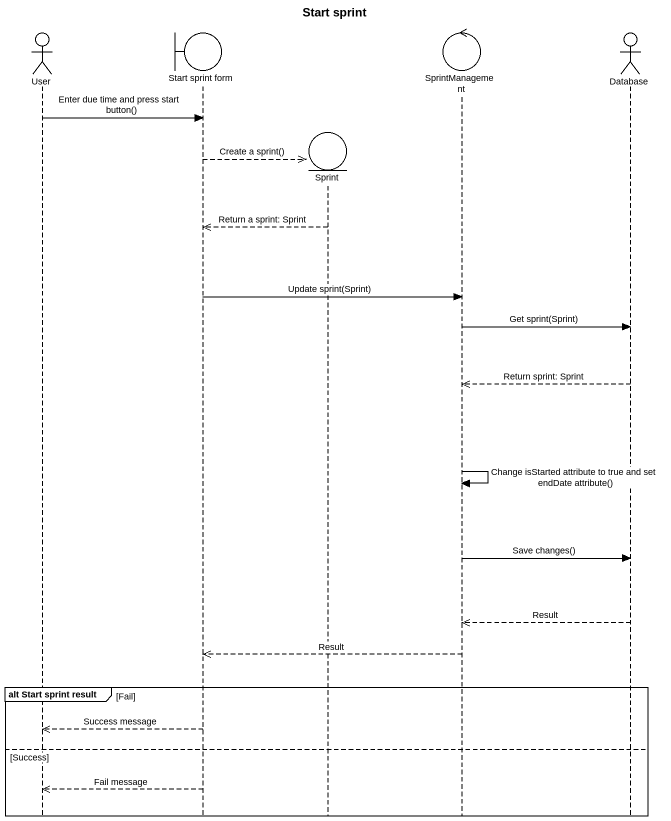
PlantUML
@startuml
title Start sprint
hide footbox
actor User
boundary "Start sprint form" as Start_sprint_form
entity Sprint
control SprintManagement
actor "Database" as Database_

User -> Start_sprint_form : Enter due time and press start button()
Start_sprint_form -->> Sprint ** : Create a sprint()
Sprint -->> Start_sprint_form : Return a sprint: Sprint
Start_sprint_form -> SprintManagement : Update sprint(Sprint)
SprintManagement -> Database_ : Get sprint(Sprint)
Database_ -->> SprintManagement : Return sprint: Sprint
SprintManagement -> SprintManagement : Change isStarted attribute to true and set endDate attribute()
SprintManagement -> Database_ : Save changes()
Database_ -->> SprintManagement : Result
SprintManagement -->> Start_sprint_form : Result
group alt Start sprint result [Fail]
  Start_sprint_form -->> User : Success message
else Success
  Start_sprint_form -->> User : Fail message
end
@enduml
